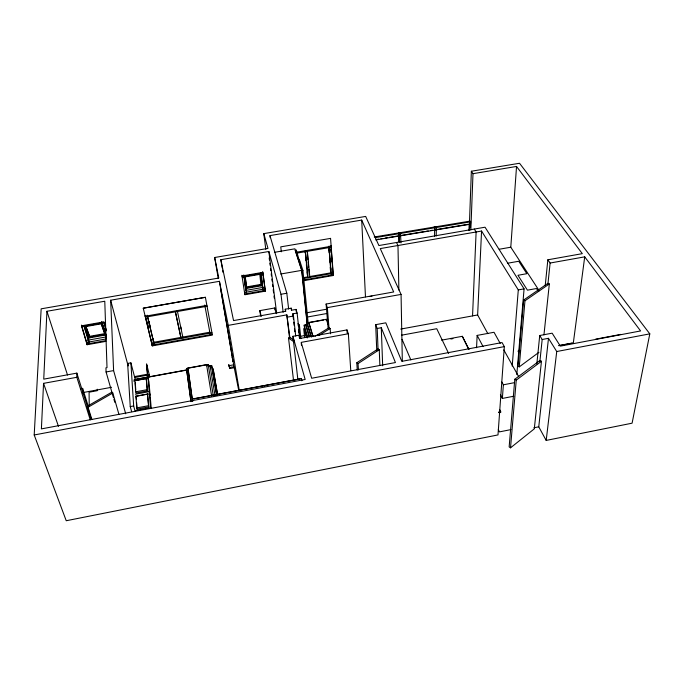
<?xml version="1.0" encoding="UTF-8"?>
<svg xmlns="http://www.w3.org/2000/svg" width="684" height="684" viewBox="0 0 684 684"><rect width="100%" height="100%" fill="white"/><g stroke="black" fill="none" stroke-linecap="round" stroke-linejoin="round"><path stroke-width="1.03" d="M90.262 419.873L76.839 377.294L76.856 373.122L43.742 379.141L46.931 311.28L104.78 301.234L107.012 367.65L105.943 367.838L106.071 371.968L113.364 397.361M434.562 236.279L434.639 227.892L434.126 226.968L435.819 226.686L436.332 227.601L436.238 235.989M441.513 340.17L462.324 336.306L468.549 349.131M468.942 230.585L469.173 224.292M469.489 222.12L471.361 171.239L519.532 163.262L649.8 333.86L632.093 423.182L546.191 440.419L538.753 426.816L548.491 338.315L542.181 339.503L539.727 335.511L552.142 333.185L560.333 346.13L640.6 330.945L584.717 256.851L550.116 263.032L547.858 259.792L582.306 253.653L516.54 166.451L472.995 173.676L471.361 171.239M469.532 230.448L469.84 222.052L469.284 221.146M470.259 227.02L470.378 223.924M375.713 239.922L470.532 224.172L470.618 221.821L470.182 221.094L374.242 236.989M470.849 229.969L472.995 173.676M472.55 315.897L476.115 231.987L474.311 229.063M76.839 377.294L43.545 383.356L41.399 428.894L305.167 379.466L292.914 336.306L299.079 335.177L300.037 338.469L346.968 329.91L348.353 333.749L350.772 370.685M487.854 333.664L477.637 314.965L481.562 231.047L380.27 248.583L401.063 294.411L402.32 361.118M476.56 347.754L477.141 335.408L494.019 332.27L500.192 343.377M376.773 351.054L375.687 324.669L385.802 322.831L401.799 361.357L502.065 342.564L504.33 346.617L497.995 434.921L66.237 520.738L34.2 434.973L41.16 308.826L218.777 278.037L214.673 257.5L267.983 248.403L263.793 233.62L365.675 216.418L378.893 245.539L485.041 227.208L524.081 288.862L516.805 374.567M539.214 290.751L510.786 247.215L516.54 166.451M498.636 412.614L500.714 412.204L499.799 409.725M513.821 396.216L502.364 398.439L503.364 384.801L501.876 382.005M512.196 366.077L518.292 289.913L481.562 231.047M514.796 379.252L509.152 446.926L510.521 447.832L534.298 428.842L541.454 361.263L539.992 360.425L514.796 379.252L516.258 380.124L510.521 447.832M543.951 334.904L549.337 283.946L548.004 283.262L523.628 300.062L517.985 366.154L519.241 366.889L538.949 352.311M519.241 366.889L524.961 300.772L549.337 283.946M536.829 363.914L539.727 335.511M545.259 285.237L547.858 259.792M539.864 361.622L542.181 339.503M547.893 284.27L550.116 263.032M546.191 440.419L556.733 351.525L548.491 338.315M584.717 256.851L573.32 342.975L558.777 345.728M516.258 380.124L541.454 361.263M357.253 370.138L356.809 362.768L378.03 348.934L379.261 349.729L379.877 365.495M358.407 369.916L358.04 363.597L379.261 349.729M314.905 336.434L328.987 327.773L330.124 328.517L330.552 333.792M318.676 335.57L330.124 328.517M293.513 380.201L288.52 338.058L289.836 337.263L294.18 340.281M298.113 325.764L299.404 324.994L300.874 338.64M112.817 393.009L111.868 392.137L87.116 406.339L88.048 407.236L112.817 393.009L118.939 414.384M533.896 427.782L538.753 426.816M510.939 429.603L499.44 431.886L498.32 429.629M498.679 412.016L500.756 411.606M503.364 384.801L514.317 382.689M517.916 351.174L519.977 350.781M558.99 345.557L572.157 343.069M595.678 339.161L620.91 334.391M556.733 351.525L649.8 333.86M130.242 406.587L133.671 405.954L130.883 362.853L127.634 363.443L130.242 406.587L131.636 411.665M136.766 407.903L148.488 405.706L147.522 394.035L135.962 396.181L136.766 407.903L137.091 409.109L148.804 406.912L147.522 394.035M301.935 380.646L301.362 378.611L192.418 399.003L192.862 401.089M193.88 398.815L228.901 392.265M229.815 392.094L264.537 385.588L264.751 386.494M265.443 385.417L299.883 378.97M135.483 410.554L150.565 407.732L149.386 393.839L135.543 396.412M34.2 434.973L504.33 346.617M135.663 391.804L147.163 389.675L146.239 378.466L134.893 380.543L135.663 391.804L135.988 393.009L147.47 390.88L146.239 378.466M135.398 394.215L149.197 391.658L148.069 378.312L133.517 380.979M450.867 339.016L452.945 338.631M134.534 376.593L147.496 374.225L146.607 363.828M149.745 376.576L147.069 365.803L147.53 376.816M134.765 377.483L147.71 375.106L146.829 364.709M192.469 401.046L187.938 368.043L206.542 364.632L206.773 365.82M400.73 329.072L477.637 314.965M190.947 401.611L186.467 368.505L208.184 364.521L208.355 365.41M80.55 388.751L82.627 388.367L88.168 406.057M134.124 379.56L187.142 369.83M207.936 366.008L210.022 365.632L210.244 366.821M134.842 379.62L186.741 370.087M208.535 366.085L211.647 365.512L216.708 395.061M84.235 392.325L111.56 387.289M228.473 365.778L233.68 364.82L219.436 281.312L110.654 300.216L113.604 370.6L125.694 413.786M401.414 335.22L436.743 328.713L448.636 353.44M233.389 367.308C236.117 368.685 231.748 365.461 229.627 368.001L229.73 368.582L228.747 364.846M230.67 368.402L232.551 368.06M299.968 336.4L305.209 335.442M106.071 371.968L113.604 370.6M348.353 333.749L301.182 342.376L311.665 378.252L395.438 362.546L381.287 327.73L377.209 328.474L375.687 324.669M151.848 343.633L211.963 332.834M307.62 316.974L327.585 313.383M212.245 334.356L152.216 345.155L145.119 315.546M152.284 345.899L212.373 335.083L205.388 297.275L143.247 308.176L152.284 345.899L151.224 339.392M312.913 336.665L308.766 322.48L326.294 319.317L327.961 324.276M323.481 320.052L307.107 323.01L311.391 336.938M325.524 319.684L327.576 319.317L327.645 320.206M309.313 336.802L305.962 325.815L305.842 324.635L307.945 324.25M307.296 337.939L304.585 328.978L304.192 325.156L306.287 324.78M518.292 289.913L524.081 288.862M87.663 340.222L106.405 336.879M260.587 315.888L259.852 310.63L274.814 307.962L276.353 313.674M86.637 342.419L106.473 338.879M105.866 340.615L87.099 343.966L81.49 325.08M285.484 311.323L285.237 309.219L291.179 308.159L291.769 310.177L296.035 309.416L297.113 313.033L299.857 338.341M106.268 330.859L103.788 321.899L81.49 325.823L87.099 344.719L105.892 341.367M328.115 328.286L326.106 304.047L393.685 291.965L361.699 220.077L269.966 235.604L270.223 237.707M370.035 296.471L372.011 296.112M219.436 281.312L228.251 325.37L286.835 314.871L289.948 338.221M293.419 319.069L292.829 313.802L297.113 313.033M326.106 304.047L327.328 307.62L401.063 294.411M307.244 312.699L327.089 309.142M287.477 317.119L293.479 316.042L295.727 336.092M182.867 337.058L209.834 332.21M100.172 323.25L84.098 326.088L88.544 338.05L105.268 335.075M81.96 326.67L104.207 322.754M84.363 326.815L102.438 323.626M145.179 316.23L206.884 305.346M145.504 317.137L207.055 306.278M222.24 268.068L220.846 259.706L268.855 251.49L280.996 294.274L286.818 293.239L288.648 309.108M106.063 334.185L88.279 337.34L88.159 335.801M507.571 263.246L518.754 261.254L526.851 273.694L517.959 275.284L527.432 290.17L536.513 288.52L538.222 291.162M260.818 284.424L246.471 286.938L245.223 277.157M245.479 287.844L262.109 284.929M303.653 277.61L307.74 276.892L305.329 251.866M309.561 276.575L330.894 272.839L328.893 246.762M262.186 285.656L245.573 288.562L244 276.345L260.895 273.403L262.186 285.656L261.792 283.527L261.869 284.253M303.611 278.508L333.005 273.361M303.756 280.004L333.125 274.857L330.936 245.693M143.255 308.219L205.397 297.326M246.112 290.349L263.485 287.297M302.909 280.825L333.356 275.481L330.56 238.348M244.479 292.495L264.982 288.896M244.718 294.034L265.187 290.443L262.682 271.659M499.26 249.241L510.786 247.215M242.042 275.968L262.861 272.352L265.366 291.145L244.881 294.744L241.879 275.267M299.489 259.946L298.344 260.142L295.189 250.387L296.317 250.199L299.703 262.066M242.119 276.858L262.895 273.249M244.094 277.088L260.972 274.156M280.679 274.019L301.858 270.334L307.296 324.293M302.901 270.419L299.626 260.373L298.481 260.57L301.738 270.625L302.901 270.419L308.142 322.908M274.404 252.328L294.881 248.822L301.858 270.334M398.858 241.221L398.687 232.842L400.388 232.551L401.021 242.914M398.687 232.842L399.148 233.774L400.85 233.483M434.639 227.892L436.332 227.601M296.411 252.234L331.15 246.266M296.386 253.225L331.047 247.257M330.577 238.391L280.756 246.856L281.329 251.797M376.653 239.486L378.756 239.135M380.868 238.784L382.972 238.434M385.075 238.083L387.187 237.733M389.29 237.382L398.763 235.809M400.875 235.458L424.046 231.611M426.149 231.269L428.252 230.918M430.364 230.568L432.468 230.217M435.623 229.687L469.327 224.096M375.277 237.63L470.618 221.821M523.628 300.062L524.961 300.772M356.809 362.768L358.04 363.597M297.72 323.857L299.404 324.994M288.52 338.058L293.735 341.692M228.849 365.418L229.251 366.068L228.969 365.085M470.096 223.446L470.532 224.172M503.792 349.866L518.72 376.713M477.141 335.408L483.084 346.591M500.414 394.694L502.364 398.439M462.324 336.306L469.053 349.481M499.748 410.323L500.714 412.204M396.506 242.495L397.968 245.522L398.883 290.042M402.055 339.332L410.862 359.929M84.713 326.533L88.048 335.511M86.688 328.303L89.638 336.289M85.543 325.823L89.442 336.357L104.78 333.63L101.788 324.994M85.338 325.866L89.766 337.828M43.545 383.356L58.482 426.354M100.95 323.113L105.097 335.109M102.181 322.899L104.25 328.893M46.931 311.28L67.519 375.029M88.048 407.236L91.878 419.463M76.856 373.122L91.169 418.693M87.116 406.339L91.271 419.583M308.766 322.48L313.11 336.468M307.193 323.9L311.177 336.836M305.842 324.635L309.501 336.613M304.192 325.156L307.809 337.084M306.398 337.597L303.705 328.653L304.551 336.793M84.73 326.687L89.117 341.59L89.134 343.599L83.858 325.704M269.966 235.604L286.818 293.239M292.829 313.802L293.479 316.042M113.912 399.259L114.792 402.312M285.237 309.219L285.809 311.246L233.552 320.582L220.846 259.706M104.13 328.482L106.336 336.434M101.694 321.523L106.405 338.435M104.036 322.147L106.242 330.107M133.671 405.954L135.047 411.024M127.634 363.443L128.173 365.444M110.654 300.216L128.122 365.931M135.962 396.181L136.432 399.516M264.537 287.964L265.366 291.145M130.883 362.853L135.355 379.877M148.488 405.706L148.804 406.912M147.163 389.675L147.47 390.88M149.197 391.658L150.112 395.249L148.958 381.886L148.069 378.312M149.386 393.839L150.3 397.43L151.232 408.357M146.88 374.738L147.624 377.705M147.829 374.704L148.565 377.654M147.496 374.225L147.71 375.106M259.852 310.63L261.271 316.376M147.094 322.104L148.556 328.209M146.171 318.693L147.145 322.771M147.633 324.814L148.608 328.893M151.66 341.658L152.028 343.18M148.924 321.394L150.377 327.516M153.045 338.742L154.011 342.821M147.693 316.82L153.746 342.291L180.892 337.409L175.472 311.921M147.163 315.187L154.199 344.796M260.732 284.45L261.049 285.852L259.74 273.609M186.467 368.505L191.007 401.482M187.938 368.043L192.589 401.217M175.378 311.87L181.029 338.392L180.764 336.434M180.798 326.909L181.234 328.944M177.276 310.545L183.004 338.033M232.201 357.313L233.005 361.4L220.915 290.546M233.68 364.82L238.793 390.795M204.747 305.03L210.287 334.707M228.866 364.957L228.969 365.538M234.065 367.248L234.159 367.83M233.843 367.257L233.937 367.83M233.612 367.274L233.714 367.855M214.673 257.5L218.239 278.371M228.251 325.37L239.297 390.555M217.606 394.429L213.083 368.702L217.615 395.463M211.647 365.512L216.614 395.01M222.591 270.163L222.933 272.258M210.022 365.632L214.973 395.258M208.184 364.521L213.374 396.122M206.542 364.632L211.655 396.216M243.82 274.934L246.625 293.701M244.641 281.492L246.043 290.871M260.895 273.036L263.289 290.777M261.271 277.533L262.682 287.955M262.63 273.027L262.913 275.113M263.143 277.55L263.417 279.628M263.793 233.62L265.811 249.352M268.855 251.49L276.644 313.263M269.188 257.928L269.453 260.04M269.855 263.22L270.12 265.332M270.522 268.513L270.796 270.625M271.197 273.805L271.462 275.917M271.864 279.098L272.129 281.209M272.531 284.382L272.796 286.502M273.198 289.674L273.6 292.855M274.002 296.027L274.275 298.147M274.814 307.962L275.088 310.066M245.154 276.139L246.719 288.366M280.996 294.274L283.159 312.246M286.835 314.871L289.563 338.067M292.914 336.306L297.839 379.346M291.179 308.159L291.418 310.262M301.362 378.611L301.593 380.706M293.769 322.232L294.129 325.396M294.479 328.559L294.838 331.723M296.035 309.416L296.266 311.519M301.293 343.428L301.516 345.531M298.575 329.97L298.917 333.117M299.079 335.177L299.489 338.366M261.22 278.123L261.544 281.184M296.317 250.199L296.642 253.362M301.738 270.625L307.031 323.104M305.509 251.652L308.014 277.73M305.047 251.037L305.252 253.123M305.654 257.295L305.953 260.416M306.355 264.588L306.56 266.674M307.056 271.881L307.364 275.011M307.373 251.336L309.835 277.413M307.09 250.506L307.287 252.593M307.484 254.679L307.98 259.886M308.176 261.972L308.672 267.188M308.869 269.274L309.365 274.489M326.294 319.317L326.396 320.497M327.328 307.62L329.064 328.739M88.416 336.511L88.544 338.05M330.705 249.258L330.936 252.379M331.407 258.62L331.646 261.741M332.116 267.983L332.27 270.069M329.081 246.009L331.312 275.173M328.859 249.574L329.107 252.695M329.5 257.894L329.825 262.058M330.227 267.264L330.466 270.385M135.278 382.766L135.774 389.931M136.646 402.714L137.091 409.109M346.968 329.91L347.181 333.065M361.699 220.077L365.47 296.873M377.209 328.474L378.055 349.609M381.287 327.73L382.672 365.778M97.239 389.222L97.273 390.684L89.091 392.188L89.228 405.672M399.148 233.774L399.311 242.162M87.082 342.086L87.099 344.719M82.627 388.367L82.644 393.676M148.838 375.319L148.625 374.447L148.967 376.85L148.838 375.319"/></g></svg>
